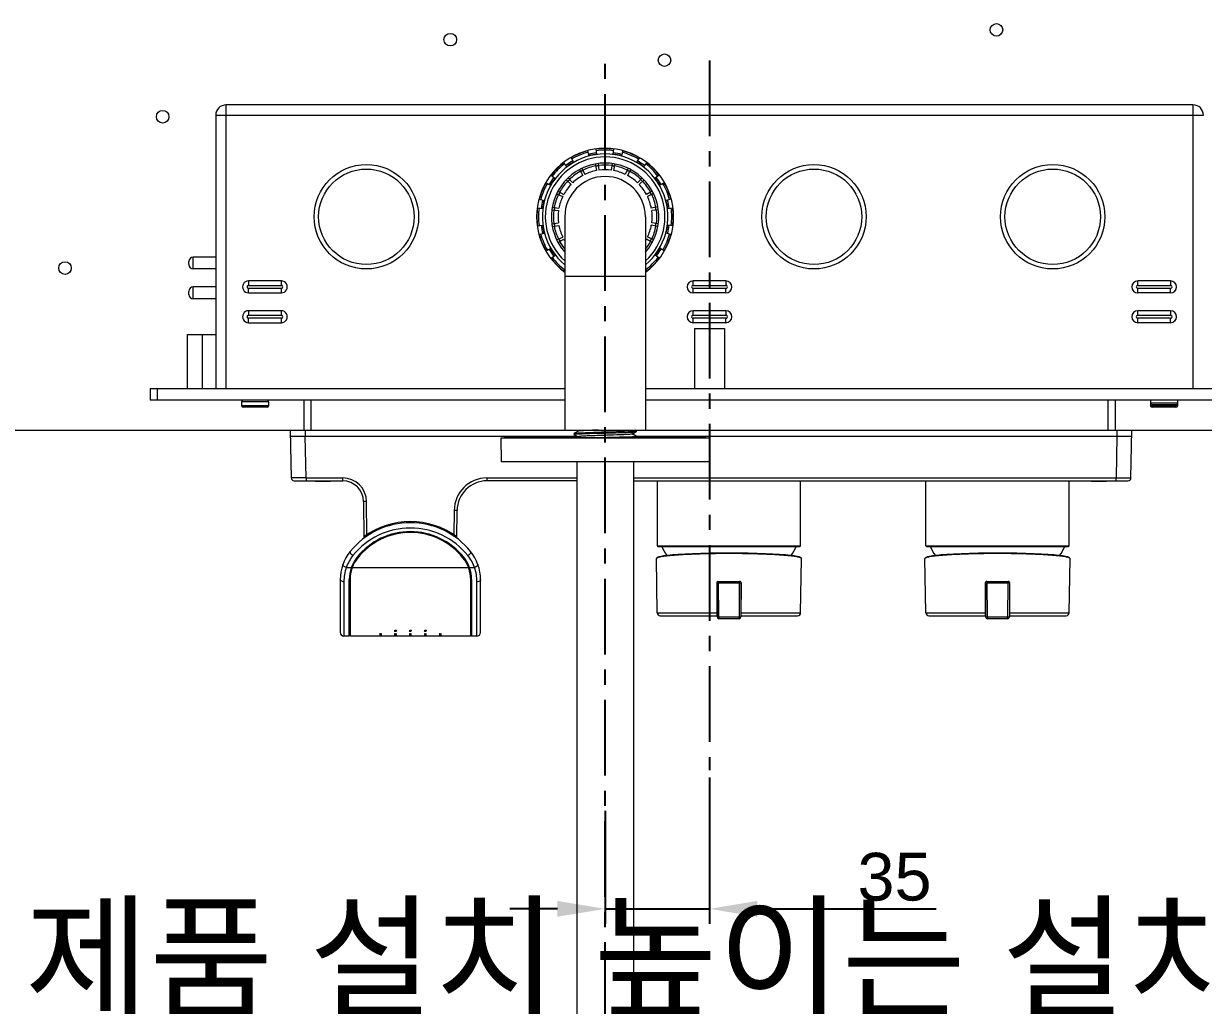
# Model space of a CAD drawing. Header units: millimetres. Extents: x 3895 to 4697, y -1269 to -217.
# Drawn here: x 4113.1 to 4212, y -425.3 to -343 of the extents above; entities that cross this region are included whole.
import ezdxf

# ---------------------------------------------------------------- set-up
doc = ezdxf.new("R2010")
doc.units = ezdxf.units.MM
doc.header["$LTSCALE"] = 0.1
doc.linetypes.add('CENTERX2', pattern=[101.6, 63.5, -12.7, 12.7, -12.7])
doc.layers.get('0').update_dxf_attribs({"lineweight": 15})
doc.layers.add('CENTER', color=1, linetype='CENTERX2')
doc.layers.add('DIM', color=3, linetype='Continuous', lineweight=13)
doc.layers.add('TEXT', color=2, linetype='Continuous', lineweight=18)
doc.styles.get("Standard").update_dxf_attribs({"font": 'arial.ttf'})
doc.dimstyles.new('ISO-25', dxfattribs={"dimtxt": 2.5, "dimasz": 2.5, "dimexe": 1.25, "dimexo": 0.625, "dimtad": 1, "dimlfac": 5, "dimtxsty": 'Standard', "dimcen": 2.5, "dimadec": 0, "dimazin": 0, "dimtfac": 1, "dimtmove": 0, "dimatfit": 3, "dimfxl": 1, "dimarcsym": 0})

# ---------------------------------------------------------------- blocks, each defined once
blk = doc.blocks.new('*D112')
at = {"layer": 'Defpoints', "color": 0, "transparency": 16777216}
for p in [(4170.63, -405.613), (4161.873, -408.389), (4170.63, -417.242)]:
    blk.add_point(p, dxfattribs=at)
at = {"layer": 'DIM', "color": 0, "lineweight": -2, "transparency": 16777216}
for p, q in [((4170.63, -406.238), (4170.63, -418.492)), ((4161.873, -409.014), (4161.873, -418.492)), ((4157.873, -417.242), (4153.873, -417.242)), ((4161.873, -417.242), (4170.63, -417.242)), ((4174.63, -417.242), (4189.642, -417.242))]:
    blk.add_line(p, q, dxfattribs=at)
at = {"layer": 'DIM', "color": 0, "transparency": 16777216}
for points in [[(4157.873, -416.575), (4157.873, -417.908), (4161.873, -417.242)], [(4174.63, -416.575), (4174.63, -417.908), (4170.63, -417.242)]]:
    blk.add_solid(points, dxfattribs=at)
at = {"layer": 'DIM', "color": 0, "transparency": 16777216, "insert": (4186.138, -414.573), "char_height": 4, "attachment_point": 5}
blk.add_mtext('35', dxfattribs=at)

msp = doc.modelspace()

# ---------------------------------------------------------------- linework, layer by layer
at = {"color": 7, "linetype": 'Continuous'}
for p, q in [((4130.0984, -373.5955), (4130.0984, -349.827)), ((4211.1614, -349.827), (4130.0984, -349.827)), ((4211.1614, -349.827), (4211.1614, -373.5955)), ((4129.2227, -350.7027), (4129.2227, -373.5955)), ((4129.2227, -350.7027), (4212.0371, -350.7027)), ((4160.3917, -353.6887), (4160.5014, -354.0977)), ((4161.1804, -353.9624), (4161.125, -353.5426)), ((4162.562, -353.9619), (4162.6171, -353.5421)), ((4163.3505, -353.6877), (4163.241, -354.0967)), ((4158.3918, -354.6759), (4158.6497, -355.0117)), ((4159.0133, -354.2602), (4159.2252, -354.6269)), ((4161.051, -354.7827), (4161.1536, -355.335)), ((4161.2838, -354.7457), (4161.3573, -355.3027)), ((4162.4591, -354.7453), (4162.386, -355.3023)), ((4162.692, -354.7821), (4162.5898, -355.3345)), ((4164.7293, -354.2582), (4164.5177, -354.625)), ((4165.3511, -354.6733), (4165.0934, -355.0094)), ((4157.3371, -355.7314), (4157.6731, -355.989)), ((4158.6061, -356.1113), (4159.0137, -356.4979)), ((4158.7727, -355.9446), (4159.1595, -356.3519)), ((4159.7233, -355.2534), (4159.9916, -355.747)), ((4159.9333, -355.1463), (4160.1753, -355.6533)), ((4163.8099, -355.1449), (4163.5683, -355.652)), ((4164.02, -355.2518), (4163.7521, -355.7456)), ((4164.9711, -355.9423), (4164.5846, -356.35)), ((4165.1379, -356.1089), (4164.7305, -356.4958)), ((4166.4066, -355.7281), (4166.0707, -355.986)), ((4156.9219, -356.3532), (4157.2887, -356.5648)), ((4157.9156, -357.0624), (4158.4094, -357.3303)), ((4165.8291, -357.0596), (4165.3354, -357.3278)), ((4166.8222, -356.3496), (4166.4556, -356.5614)), ((4156.3514, -357.732), (4156.7604, -357.8414)), ((4157.8086, -357.2725), (4158.3158, -357.5142)), ((4165.9361, -357.2696), (4165.4292, -357.5116)), ((4167.3937, -357.728), (4166.9847, -357.8377)), ((4156.2058, -358.4653), (4156.6256, -358.5204)), ((4157.409, -358.6233), (4157.966, -358.6964)), ((4157.4458, -358.3905), (4157.9982, -358.4926)), ((4166.2997, -358.3873), (4165.7474, -358.4898)), ((4166.3367, -358.6201), (4165.7798, -358.6936)), ((4167.12, -358.5166), (4167.5398, -358.4612)), ((4156.2063, -359.9575), (4156.6261, -359.9021)), ((4157.4095, -359.7986), (4157.9664, -359.7251)), ((4157.4464, -360.0314), (4157.9988, -359.9289)), ((4158.4955, -359.2093), (4158.4955, -377.0983)), ((4165.2507, -359.2093), (4165.2507, -377.0983)), ((4166.3003, -360.0282), (4165.7479, -359.926)), ((4166.3371, -359.7954), (4165.7801, -359.7223)), ((4167.1205, -359.8982), (4167.5404, -359.9534)), ((4156.3525, -360.6907), (4156.7614, -360.581)), ((4157.81, -361.1491), (4158.317, -360.9071)), ((4165.9375, -361.1462), (4165.4304, -360.9045)), ((4167.3948, -360.6867), (4166.9857, -360.5773)), ((4156.924, -362.0691), (4157.2906, -361.8572)), ((4157.9171, -361.3591), (4158.4107, -361.0909)), ((4165.8306, -361.3562), (4165.3368, -361.0884)), ((4166.8243, -362.0655), (4166.4575, -361.8539)), ((4126.9709, -363.2125), (4126.9709, -362.9623)), ((4127.3462, -363.5878), (4127.3462, -362.587)), ((4129.2227, -362.587), (4127.3462, -362.587)), ((4157.3396, -362.6906), (4157.6755, -362.4327)), ((4166.4091, -362.6873), (4166.0731, -362.4297)), ((4129.2227, -363.5878), (4127.3462, -363.5878)), ((4158.3951, -363.7454), (4158.4955, -363.6145)), ((4165.3544, -363.7428), (4165.2507, -363.6079)), ((4131.9748, -364.5885), (4131.9748, -364.9638)), ((4134.727, -364.5885), (4131.9748, -364.5885)), ((4131.9748, -364.9638), (4134.727, -364.9638)), ((4134.727, -364.9638), (4134.727, -364.5885)), ((4165.2507, -364.2132), (4158.4955, -364.2132)), ((4169.2538, -364.9638), (4169.2538, -364.5885)), ((4172.006, -364.5885), (4169.2538, -364.5885)), ((4169.2538, -364.9638), (4172.006, -364.9638)), ((4172.006, -364.5885), (4172.006, -364.9638)), ((4206.5328, -364.9638), (4206.5328, -364.5885)), ((4209.285, -364.5885), (4206.5328, -364.5885)), ((4206.5328, -364.9638), (4209.285, -364.9638)), ((4209.285, -364.5885), (4209.285, -364.9638)), ((4126.9709, -365.7144), (4126.9709, -365.4642)), ((4127.3462, -366.0897), (4127.3462, -365.0889)), ((4129.2227, -365.0889), (4127.3462, -365.0889)), ((4131.9748, -365.5893), (4131.9748, -365.214)), ((4134.727, -365.214), (4131.9748, -365.214)), ((4131.9748, -365.5893), (4134.727, -365.5893)), ((4134.727, -365.5893), (4134.727, -365.214)), ((4169.2538, -365.5893), (4169.2538, -365.214)), ((4172.006, -365.214), (4169.2538, -365.214)), ((4172.006, -365.5893), (4169.2538, -365.5893)), ((4172.006, -365.5893), (4172.006, -365.214)), ((4206.5328, -365.5893), (4206.5328, -365.214)), ((4209.285, -365.214), (4206.5328, -365.214)), ((4209.285, -365.5893), (4206.5328, -365.5893)), ((4209.285, -365.5893), (4209.285, -365.214)), ((4129.2227, -366.0897), (4127.3462, -366.0897)), ((4131.9748, -367.0905), (4131.9748, -367.4658)), ((4134.727, -367.0905), (4131.9748, -367.0905)), ((4131.9748, -367.4658), (4134.727, -367.4658)), ((4131.9748, -368.0913), (4131.9748, -367.716)), ((4134.727, -367.716), (4131.9748, -367.716)), ((4134.727, -367.4658), (4134.727, -367.0905)), ((4134.727, -368.0913), (4134.727, -367.716)), ((4169.2538, -367.4658), (4169.2538, -367.0905)), ((4172.006, -367.0905), (4169.2538, -367.0905)), ((4169.2538, -367.4658), (4172.006, -367.4658)), ((4169.2538, -368.0913), (4169.2538, -367.716)), ((4172.006, -367.716), (4169.2538, -367.716)), ((4172.006, -367.0905), (4172.006, -367.4658)), ((4172.006, -368.0913), (4172.006, -367.716)), ((4206.5328, -367.4658), (4206.5328, -367.0905)), ((4209.285, -367.0905), (4206.5328, -367.0905)), ((4206.5328, -367.4658), (4209.285, -367.4658)), ((4206.5328, -368.0913), (4206.5328, -367.716)), ((4209.285, -367.716), (4206.5328, -367.716)), ((4209.285, -367.0905), (4209.285, -367.4658)), ((4209.285, -368.0913), (4209.285, -367.716)), ((4131.9748, -368.0913), (4134.727, -368.0913)), ((4172.006, -368.0913), (4169.2538, -368.0913)), ((4169.3789, -368.5916), (4169.3789, -373.5955)), ((4169.3789, -368.5916), (4171.8809, -368.5916)), ((4171.8809, -368.5916), (4171.8809, -373.5955)), ((4209.285, -368.0913), (4206.5328, -368.0913)), ((4126.8458, -373.5955), (4126.8458, -369.092)), ((4126.8458, -369.092), (4129.2227, -369.092)), ((4128.0968, -369.092), (4128.0968, -373.5955)), ((4123.7184, -373.5955), (4123.7184, -374.5963)), ((4123.7184, -373.5955), (4158.4955, -373.5955)), ((4124.3439, -374.5963), (4124.3439, -373.5955)), ((4165.2507, -373.5955), (4217.5414, -373.5955)), ((4158.4955, -374.5963), (4123.7184, -374.5963)), ((4131.3994, -374.7214), (4131.3994, -375.0494)), ((4133.6511, -374.7214), (4131.3994, -374.7214)), ((4133.6511, -374.7214), (4133.6511, -375.0494)), ((4136.6034, -374.5963), (4136.6034, -377.0983)), ((4137.2289, -377.0983), (4137.2289, -374.5963)), ((4217.5414, -374.5963), (4165.2507, -374.5963)), ((4204.0309, -374.5963), (4204.0309, -377.0983)), ((4204.6564, -377.0983), (4204.6564, -374.5963)), ((4207.6087, -374.5963), (4207.6087, -375.0494)), ((4209.8604, -374.8519), (4207.6087, -374.8519)), ((4209.8604, -374.5963), (4209.8604, -375.0494)), ((4133.6511, -375.0494), (4131.3994, -375.0494)), ((4133.526, -375.1745), (4131.5245, -375.1745)), ((4209.8604, -375.0494), (4207.6087, -375.0494)), ((4209.7353, -374.977), (4207.7338, -374.977)), ((4209.7353, -375.1745), (4207.7338, -375.1745)), ((4135.4775, -377.0983), (4135.5475, -381.1057)), ((4135.4775, -377.0983), (4158.4955, -377.0983)), ((4135.4863, -377.5987), (4159.5109, -377.5987)), ((4136.7283, -377.0983), (4136.7283, -377.5987)), ((4136.7983, -381.1057), (4136.7371, -377.5987)), ((4153.4165, -377.7576), (4153.1163, -377.7624)), ((4153.1163, -377.7624), (4153.1482, -379.764)), ((4170.6299, -377.7624), (4153.1163, -377.7624)), ((4170.3297, -377.7576), (4153.4165, -377.7576)), ((4158.4966, -377.0983), (4206.0325, -377.0983)), ((4159.2741, -377.3855), (4159.2711, -377.3891)), ((4159.2711, -377.3891), (4159.2711, -377.4582)), ((4159.2711, -377.4582), (4159.2711, -377.3891)), ((4159.2711, -377.4582), (4159.345, -377.4408)), ((4159.3665, -377.3321), (4159.2741, -377.3855)), ((4159.345, -377.3717), (4159.2741, -377.3855)), ((4159.2741, -377.4618), (4159.6112, -377.6566)), ((4159.5627, -377.3542), (4159.345, -377.3717)), ((4159.345, -377.4408), (4159.5623, -377.4234)), ((4159.6112, -377.1907), (4159.3665, -377.3321)), ((4159.6112, -377.6485), (4159.4225, -377.7576)), ((4159.4373, -377.0983), (4159.5565, -377.1672)), ((4159.5565, -377.1672), (4159.6112, -377.1988)), ((4161.5603, -377.2834), (4159.5627, -377.3542)), ((4164.1328, -377.6558), (4160.9924, -377.7576)), ((4162.1823, -377.2659), (4161.5603, -377.2834)), ((4164.1327, -377.198), (4162.1823, -377.2659)), ((4164.135, -377.4277), (4164.3912, -377.2796)), ((4164.4721, -377.6145), (4164.135, -377.4196)), ((4164.401, -377.1776), (4164.1832, -377.195)), ((4164.4012, -377.6354), (4164.1839, -377.6528)), ((4164.3563, -377.7576), (4164.3912, -377.7374)), ((4164.4721, -377.1566), (4164.3796, -377.1032)), ((4164.3912, -377.2796), (4164.4721, -377.2328)), ((4164.3912, -377.7374), (4164.4721, -377.6907)), ((4164.4751, -377.1601), (4164.401, -377.1776)), ((4164.4012, -377.2467), (4164.472, -377.2328)), ((4164.4751, -377.618), (4164.4012, -377.6354)), ((4164.4012, -377.7046), (4164.472, -377.6907)), ((4164.4447, -377.5987), (4206.0237, -377.5987)), ((4164.4721, -377.2328), (4164.4751, -377.2293)), ((4164.4721, -377.6907), (4164.4751, -377.6872)), ((4164.4751, -377.1601), (4164.4751, -377.2293)), ((4164.4751, -377.2293), (4164.4751, -377.1601)), ((4164.4751, -377.618), (4164.4751, -377.6872)), ((4164.4751, -377.6872), (4164.4751, -377.618)), ((4170.6299, -377.7624), (4170.3297, -377.7576)), ((4170.6299, -377.7624), (4170.598, -379.764)), ((4204.7729, -377.5987), (4204.7117, -381.1057)), ((4204.7817, -377.0983), (4204.7817, -377.5987)), ((4205.9625, -381.1057), (4206.0325, -377.0983)), ((4170.598, -379.764), (4153.1482, -379.764)), ((4159.4962, -379.764), (4159.4962, -465.6808)), ((4164.2499, -379.764), (4164.2499, -465.6808)), ((4136.7983, -381.1057), (4135.5475, -381.1057)), ((4135.7977, -381.3516), (4139.8711, -381.3516)), ((4136.7983, -381.1057), (4136.7983, -381.3516)), ((4136.7983, -381.1057), (4139.8713, -381.1057)), ((4139.8712, -381.3516), (4139.8712, -381.1057)), ((4151.9684, -381.1057), (4159.4962, -381.1057)), ((4151.9687, -381.1057), (4151.9687, -381.3516)), ((4159.4962, -381.3516), (4151.9688, -381.3516)), ((4164.2499, -381.1057), (4204.7117, -381.1057)), ((4164.2499, -381.3516), (4205.7123, -381.3516)), ((4166.2515, -386.8058), (4166.2515, -381.3516)), ((4178.2608, -386.8058), (4178.2608, -381.3516)), ((4188.769, -386.8058), (4188.769, -381.3516)), ((4200.7784, -386.8058), (4200.7784, -381.3516)), ((4204.7117, -381.3516), (4204.7117, -381.1057)), ((4204.7117, -381.1057), (4205.9625, -381.1057)), ((4141.6225, -383.0877), (4141.6493, -386.166)), ((4141.8726, -383.0898), (4141.6225, -383.0877)), ((4141.897, -385.8795), (4141.8726, -383.0899)), ((4149.2166, -383.834), (4149.1988, -385.8795)), ((4149.4668, -383.8317), (4149.2166, -383.8339)), ((4149.4464, -386.1665), (4149.4668, -383.8317)), ((4141.8987, -385.9906), (4141.8978, -385.879)), ((4141.6578, -387.141), (4141.6587, -387.243)), ((4141.9077, -387.0142), (4141.9069, -386.9204)), ((4149.0407, -386.8058), (4148.918, -386.8058)), ((4166.2515, -386.8058), (4178.2608, -386.8058)), ((4166.3015, -386.8559), (4178.2108, -386.8559)), ((4172.2562, -387.4544), (4172.2562, -387.4036)), ((4188.769, -386.8058), (4200.7784, -386.8058)), ((4188.8191, -386.8559), (4200.7283, -386.8559)), ((4194.7737, -387.4544), (4194.7737, -387.4036)), ((4140.1727, -388.6125), (4140.597, -388.6125)), ((4140.6769, -388.6127), (4150.4189, -388.6139)), ((4150.4988, -388.6138), (4150.9231, -388.6138)), ((4166.2472, -392.4145), (4166.168, -387.8772)), ((4178.2651, -392.4145), (4178.3443, -387.8772)), ((4178.3443, -387.8785), (4178.3443, -387.8772)), ((4188.7647, -392.4145), (4188.6855, -387.8772)), ((4200.7827, -392.4145), (4200.8619, -387.8772)), ((4200.8618, -387.8785), (4200.8619, -387.8772)), ((4139.6682, -389.6311), (4139.6677, -394.0667)), ((4140.4182, -394.367), (4140.4188, -389.6312)), ((4140.4938, -389.6312), (4140.4933, -394.367)), ((4150.6011, -394.3683), (4150.6017, -389.6325)), ((4150.6768, -389.6325), (4150.6762, -394.3683)), ((4151.4268, -394.0681), (4151.4274, -389.6326)), ((4139.9684, -389.8133), (4139.9678, -394.3669)), ((4151.1265, -394.3683), (4151.1271, -389.8147)), ((4171.2304, -389.9082), (4171.2304, -392.6604)), ((4171.2397, -389.9089), (4171.2546, -392.7612)), ((4171.2397, -389.9089), (4171.3899, -389.934)), ((4171.3304, -389.788), (4171.3304, -389.7857)), ((4171.3555, -389.7831), (4173.1569, -389.7831)), ((4171.3648, -389.7831), (4171.3899, -389.934)), ((4171.4047, -392.7612), (4171.3899, -389.934)), ((4173.1224, -389.934), (4171.3899, -389.934)), ((4173.1224, -389.934), (4173.1076, -392.7612)), ((4173.1476, -389.7831), (4173.1224, -389.934)), ((4173.1224, -389.934), (4173.2727, -389.9089)), ((4173.1819, -389.7857), (4173.1819, -389.7882)), ((4173.2727, -389.9089), (4173.2577, -392.7612)), ((4173.282, -392.6604), (4173.282, -389.9082)), ((4193.7479, -389.9082), (4193.7479, -392.6604)), ((4193.7572, -389.9089), (4193.7721, -392.7612)), ((4193.7572, -389.9089), (4193.9074, -389.934)), ((4193.848, -389.788), (4193.848, -389.7857)), ((4193.873, -389.7831), (4195.6744, -389.7831)), ((4193.8823, -389.7831), (4193.9074, -389.934)), ((4193.9222, -392.7612), (4193.9074, -389.934)), ((4195.6399, -389.934), (4193.9074, -389.934)), ((4195.6399, -389.934), (4195.6251, -392.7612)), ((4195.6651, -389.7831), (4195.6399, -389.934)), ((4195.6399, -389.934), (4195.7902, -389.9089)), ((4195.6994, -389.7857), (4195.6994, -389.7882)), ((4195.7902, -389.9089), (4195.7753, -392.7612)), ((4195.7995, -392.6604), (4195.7995, -389.9082)), ((4166.2472, -392.4145), (4171.2528, -392.4146)), ((4166.4974, -392.6604), (4171.2541, -392.6604)), ((4173.2583, -392.6604), (4178.015, -392.6604)), ((4173.2595, -392.4146), (4178.2651, -392.4145)), ((4188.7647, -392.4145), (4193.7703, -392.4146)), ((4189.0149, -392.6604), (4193.7716, -392.6604)), ((4195.7758, -392.6604), (4200.5325, -392.6604)), ((4195.7771, -392.4146), (4200.7827, -392.4145)), ((4171.2546, -392.7612), (4171.4047, -392.7612)), ((4171.4047, -392.7612), (4171.4047, -392.9106)), ((4171.4047, -392.7612), (4173.1076, -392.7612)), ((4173.1076, -392.9106), (4171.4047, -392.9106)), ((4173.1076, -392.9106), (4173.1076, -392.7612)), ((4173.1076, -392.7612), (4173.2577, -392.7612)), ((4193.7721, -392.7612), (4193.9222, -392.7612)), ((4193.9222, -392.7612), (4193.9222, -392.9106)), ((4193.9222, -392.7612), (4195.6251, -392.7612)), ((4195.6251, -392.9106), (4193.9222, -392.9106)), ((4195.6251, -392.9106), (4195.6251, -392.7612)), ((4195.6251, -392.7612), (4195.7753, -392.7612)), ((4140.4182, -394.367), (4139.9678, -394.3669)), ((4145.3665, -394.3676), (4140.4933, -394.367)), ((4142.9962, -394.1929), (4142.9451, -394.2076)), ((4142.9451, -394.2076), (4143.0453, -394.224)), ((4142.9956, -394.3429), (4142.9452, -394.3482)), ((4142.9452, -394.3482), (4143.0452, -394.3535)), ((4143.0452, -394.1904), (4142.9962, -394.1929)), ((4143.1461, -394.2077), (4143.0452, -394.1904)), ((4143.1453, -394.3482), (4143.0452, -394.342)), ((4143.0453, -394.224), (4143.0892, -394.2223)), ((4143.0892, -394.2223), (4143.1461, -394.2077)), ((4143.095, -394.3528), (4143.1453, -394.3482)), ((4144.2515, -393.9003), (4144.1955, -393.9259)), ((4144.2472, -394.193), (4144.1961, -394.2078)), ((4144.1961, -394.2078), (4144.2962, -394.2242)), ((4144.2466, -394.3431), (4144.1962, -394.3483)), ((4144.1962, -394.3483), (4144.2962, -394.3537)), ((4144.2962, -394.1906), (4144.2472, -394.193)), ((4144.2963, -393.897), (4144.2515, -393.9003)), ((4144.397, -394.2078), (4144.2962, -394.1906)), ((4144.2962, -394.2242), (4144.3401, -394.2225)), ((4144.3963, -394.3483), (4144.2962, -394.3422)), ((4144.2963, -393.9539), (4144.3451, -393.9501)), ((4144.3401, -394.2225), (4144.397, -394.2078)), ((4144.3451, -393.9501), (4144.3967, -393.9259)), ((4144.346, -394.353), (4144.3963, -394.3483)), ((4145.4258, -394.3676), (4145.3665, -394.3676)), ((4145.4862, -394.3676), (4145.4258, -394.3676)), ((4145.5025, -393.9005), (4145.4464, -393.9261)), ((4145.4981, -394.1932), (4145.447, -394.2079)), ((4145.447, -394.2079), (4145.5472, -394.2243)), ((4145.4976, -394.3432), (4145.4472, -394.3485)), ((4145.4472, -394.3485), (4145.5472, -394.3538)), ((4145.5472, -394.3676), (4145.4862, -394.3676)), ((4145.5472, -394.1907), (4145.4981, -394.1932)), ((4145.5472, -393.8972), (4145.5025, -393.9005)), ((4145.5472, -393.954), (4145.5961, -393.9503)), ((4145.648, -394.208), (4145.5472, -394.1907)), ((4145.5472, -394.2243), (4145.5911, -394.2226)), ((4145.6472, -394.3485), (4145.5472, -394.3423)), ((4145.6082, -394.3676), (4145.5472, -394.3676)), ((4145.5911, -394.2226), (4145.648, -394.208)), ((4145.5961, -393.9503), (4145.6476, -393.9261)), ((4145.5968, -394.3532), (4145.6472, -394.3485)), ((4145.6686, -394.3676), (4145.6082, -394.3676)), ((4145.7278, -394.3677), (4145.6686, -394.3676)), ((4150.6011, -394.3683), (4145.7278, -394.3677)), ((4146.7535, -393.9006), (4146.6974, -393.9262)), ((4146.7492, -394.1933), (4146.698, -394.2081)), ((4146.698, -394.2081), (4146.7982, -394.2245)), ((4146.7486, -394.3434), (4146.6981, -394.3486)), ((4146.6981, -394.3486), (4146.7982, -394.354)), ((4146.7982, -394.1909), (4146.7492, -394.1933)), ((4146.7982, -393.8973), (4146.7535, -393.9006)), ((4146.7982, -393.9542), (4146.8471, -393.9504)), ((4146.899, -394.2082), (4146.7982, -394.1909)), ((4146.7982, -394.2245), (4146.8421, -394.2228)), ((4146.8982, -394.3487), (4146.7982, -394.3425)), ((4146.8421, -394.2228), (4146.899, -394.2082)), ((4146.8471, -393.9504), (4146.8986, -393.9262)), ((4146.8479, -394.3533), (4146.8982, -394.3487)), ((4148.0002, -394.1935), (4147.949, -394.2082)), ((4147.949, -394.2082), (4148.0492, -394.2246)), ((4147.9996, -394.3435), (4147.9491, -394.3488)), ((4147.9491, -394.3488), (4148.0491, -394.3541)), ((4148.0492, -394.1911), (4148.0002, -394.1935)), ((4148.15, -394.2083), (4148.0492, -394.1911)), ((4148.0492, -394.2246), (4148.093, -394.2229)), ((4148.1492, -394.3488), (4148.0492, -394.3426)), ((4148.093, -394.2229), (4148.15, -394.2083)), ((4148.0989, -394.3535), (4148.1492, -394.3488)), ((4151.1265, -394.3683), (4150.6762, -394.3683))]:
    msp.add_line(p, q, dxfattribs=at)
msp.add_line((4045.2776, -377.0983), (4296.9979, -377.0983))
for points in [[(4172.2562, -387.4036), (4171.4526, -387.4073), (4170.6514, -387.4187), (4169.8956, -387.4371), (4169.1969, -387.4617), (4168.5645, -387.4916), (4168.005, -387.5258), (4167.5224, -387.5635), (4167.1184, -387.6036), (4166.7926, -387.6455), (4166.5427, -387.6882), (4166.3639, -387.7313), (4166.2472, -387.776), (4166.1791, -387.8346), (4166.1681, -387.8785)], [(4178.3443, -387.8785), (4178.3332, -387.8346), (4178.2652, -387.776), (4178.1486, -387.7313), (4177.9698, -387.6882), (4177.72, -387.6455), (4177.3943, -387.6037), (4176.9905, -387.5635), (4176.5081, -387.5259), (4175.9488, -387.4916), (4175.3167, -387.4618), (4174.6183, -387.4372), (4173.8628, -387.4188), (4173.0619, -387.4073), (4172.2562, -387.4036)], [(4194.7737, -387.4036), (4193.9701, -387.4073), (4193.1689, -387.4187), (4192.4131, -387.4371), (4191.7145, -387.4617), (4191.082, -387.4916), (4190.5225, -387.5258), (4190.0399, -387.5635), (4189.6359, -387.6036), (4189.3101, -387.6455), (4189.0603, -387.6882), (4188.8814, -387.7313), (4188.7647, -387.776), (4188.6967, -387.8346), (4188.6856, -387.8785)], [(4200.8618, -387.8785), (4200.8507, -387.8346), (4200.7827, -387.776), (4200.6661, -387.7313), (4200.4873, -387.6882), (4200.2375, -387.6455), (4199.9119, -387.6037), (4199.508, -387.5635), (4199.0256, -387.5259), (4198.4663, -387.4916), (4197.8342, -387.4618), (4197.1358, -387.4372), (4196.3803, -387.4188), (4195.5794, -387.4073), (4194.7737, -387.4036)]]:
    msp.add_lwpolyline(points, dxfattribs=at)
for centre, radius in [((4141.8575, -359.2093), 4.3784), ((4179.3867, -359.2093), 4.3784), ((4199.4023, -359.2093), 4.3784), ((4141.8575, -359.2094), 4.0032), ((4179.3867, -359.2094), 4.0032), ((4199.4023, -359.2094), 4.0032)]:
    msp.add_circle(centre, radius, dxfattribs=at)
for centre, radius, start, end in [((4130.0984, -350.7027), 0.8757, 90, 180), ((4211.1614, -350.7027), 0.8757, 0, 90), ((4161.8731, -359.2093), 5.7413, 306.075753, 233.922509), ((4161.8731, -359.2093), 5.741, 306.078249, 233.920015), ((4161.8731, -359.2093), 5.2661, 310.011709, 230.047549), ((4161.8731, -359.2093), 5.7159, 105.020781, 120.020781), ((4161.8731, -359.2093), 5.5907, 105.020781, 120.020781), ((4161.8731, -359.2093), 5.4177, 97.520781, 105.020781), ((4161.8731, -359.2093), 5.2925, 97.520781, 105.020781), ((4161.8731, -359.2093), 5.7159, 82.520781, 97.520781), ((4161.8731, -359.2093), 5.5907, 82.520781, 97.520781), ((4161.8731, -359.2093), 5.2925, 75.020781, 82.520781), ((4161.8731, -359.2093), 5.4177, 75.020781, 82.520781), ((4161.8731, -359.2093), 5.5907, 60.020781, 75.020781), ((4161.8731, -359.2093), 5.7159, 60.020781, 75.020781), ((4161.8731, -359.2093), 5.0163, 312.375654, 227.542832), ((4161.8731, -359.2093), 5.7159, 127.520781, 142.520781), ((4161.8731, -359.2093), 4.5024, 318.670432, 221.329319), ((4161.8731, -359.2093), 5.5907, 127.520781, 142.520781), ((4161.8731, -359.2093), 5.4177, 120.020781, 127.520781), ((4161.8731, -359.2093), 5.2925, 120.020781, 127.520781), ((4161.8731, -359.2093), 4.3385, 100.520781, 115.520781), ((4161.8731, -359.2093), 4.3159, 97.512241, 100.535177), ((4161.8731, -359.2093), 4.3033, 97.551217, 100.502488), ((4161.8731, -359.2093), 4.3385, 82.520781, 97.520781), ((4161.8731, -359.2093), 4.3159, 79.506254, 82.529164), ((4161.8731, -359.2093), 4.3033, 79.538881, 82.490235), ((4161.8731, -359.2093), 4.3385, 64.520781, 79.520781), ((4161.8731, -359.2093), 5.2925, 52.520781, 60.020781), ((4161.8731, -359.2093), 5.4177, 52.520781, 60.020781), ((4161.8731, -359.2093), 5.5907, 37.520781, 52.520781), ((4161.8731, -359.2093), 5.7159, 37.520781, 52.520781), ((4161.8731, -359.2093), 5.4177, 142.520781, 150.020781), ((4161.8731, -359.2093), 5.2925, 142.520781, 150.020781), ((4161.8731, -359.2093), 3.3776, 0, 180), ((4161.8731, -359.2093), 4.3159, 133.525849, 136.542699), ((4161.8731, -359.2093), 4.3033, 133.505072, 136.536278), ((4161.8731, -359.2093), 4.3385, 118.520781, 133.520781), ((4161.8731, -359.2093), 3.9406, 118.520781, 133.520781), ((4161.8731, -359.2093), 4.3159, 115.518969, 118.539881), ((4161.8731, -359.2093), 4.3033, 115.520782, 118.519205), ((4161.8731, -359.2093), 3.9406, 100.520781, 115.520781), ((4161.8731, -359.2093), 3.9406, 82.520781, 97.520781), ((4161.8731, -359.2093), 3.9406, 64.520781, 79.520781), ((4161.8731, -359.2093), 4.3033, 61.522134, 64.520781), ((4161.8731, -359.2093), 4.3159, 61.501588, 64.522426), ((4161.8731, -359.2093), 3.9406, 46.520781, 61.520781), ((4161.8731, -359.2093), 4.3385, 46.520781, 61.520781), ((4161.8731, -359.2093), 4.3033, 43.505084, 46.536289), ((4161.8731, -359.2093), 4.3159, 43.498823, 46.515549), ((4161.8731, -359.2093), 5.2925, 30.020781, 37.520781), ((4161.8731, -359.2093), 5.4177, 30.020781, 37.520781), ((4161.8731, -359.2093), 5.7159, 150.020781, 165.020781), ((4161.8731, -359.2093), 5.5907, 150.020781, 165.020781), ((4161.8731, -359.2093), 4.3385, 136.520781, 151.520781), ((4161.8731, -359.2093), 3.9406, 136.520781, 151.520781), ((4161.8731, -359.2093), 3.9406, 28.520781, 43.520781), ((4161.8731, -359.2093), 4.3385, 28.520781, 43.520781), ((4161.8731, -359.2093), 5.5907, 15.020781, 30.020781), ((4161.8731, -359.2093), 5.7159, 15.020781, 30.020781), ((4161.8731, -359.2093), 5.4177, 165.020781, 172.520781), ((4161.8731, -359.2093), 5.2925, 165.020781, 172.520781), ((4161.8731, -359.2093), 4.3385, 154.520781, 169.520781), ((4161.8731, -359.2093), 4.3159, 151.532298, 154.498333), ((4161.8731, -359.2093), 4.3033, 151.522131, 154.520783), ((4161.8731, -359.2093), 3.9406, 154.520781, 169.520781), ((4161.8731, -359.2093), 3.9406, 10.520781, 25.520781), ((4161.8731, -359.2093), 4.3033, 25.520779, 28.519208), ((4161.8731, -359.2093), 4.3159, 25.543221, 28.509119), ((4161.8731, -359.2093), 4.3385, 10.520781, 25.520781), ((4161.8731, -359.2093), 5.2925, 7.520781, 15.020781), ((4161.8731, -359.2093), 5.4177, 7.520781, 15.020781), ((4161.8731, -359.2093), 5.7159, 172.520781, 187.520781), ((4161.8731, -359.2093), 5.5907, 172.520781, 187.520781), ((4161.8731, -359.2093), 4.3385, 172.520781, 187.520781), ((4161.8731, -359.2093), 4.3159, 169.537729, 172.498691), ((4161.8731, -359.2093), 4.3033, 169.538905, 172.489775), ((4161.8731, -359.2093), 3.9406, 172.520781, 187.520781), ((4161.8731, -359.2093), 3.9406, 352.520781, 7.520781), ((4161.8731, -359.2093), 4.3033, 7.551706, 10.502465), ((4161.8731, -359.2093), 4.3159, 7.54285, 10.503719), ((4161.8731, -359.2093), 4.3385, 352.520781, 7.520781), ((4161.8731, -359.2093), 5.5907, 352.520781, 7.520781), ((4161.8731, -359.2093), 5.7159, 352.520781, 7.520781), ((4161.8731, -359.2093), 5.4177, 187.520781, 195.020781), ((4161.8731, -359.2093), 5.2925, 187.520781, 195.020781), ((4161.8731, -359.2093), 4.3159, 187.54285, 190.503719), ((4161.8731, -359.2093), 4.3033, 187.551706, 190.502465), ((4161.8731, -359.2093), 4.3385, 190.520781, 205.520781), ((4161.8731, -359.2093), 3.9406, 190.520781, 205.520781), ((4161.8731, -359.2093), 3.9406, 334.520781, 349.520781), ((4161.8731, -359.2093), 4.3385, 334.520781, 349.520781), ((4161.8731, -359.2093), 4.3033, 349.538905, 352.489775), ((4161.8731, -359.2093), 4.3159, 349.537729, 352.498691), ((4161.8731, -359.2093), 5.2925, 345.020781, 352.520781), ((4161.8731, -359.2093), 5.4177, 345.020781, 352.520781), ((4161.8731, -359.2093), 5.7159, 195.020781, 210.020781), ((4161.8731, -359.2093), 5.5907, 195.020781, 210.020781), ((4161.8731, -359.2093), 4.3033, 205.520779, 208.519208), ((4161.8731, -359.2093), 4.3033, 331.522131, 334.520783), ((4161.8731, -359.2093), 5.5907, 330.020781, 345.020781), ((4161.8731, -359.2093), 5.7159, 330.020781, 345.020781), ((4161.8731, -359.2093), 5.4177, 210.020781, 217.520781), ((4161.8731, -359.2093), 5.2925, 210.020781, 217.520781), ((4161.8731, -359.2093), 4.3159, 205.543221, 208.509119), ((4161.8731, -359.2093), 4.3385, 208.520781, 218.85838), ((4161.8731, -359.2093), 3.9406, 208.520781, 210.912006), ((4161.8731, -359.2093), 4.3385, 321.143434, 331.520781), ((4161.8731, -359.2093), 3.9406, 329.088127, 331.520781), ((4161.8731, -359.2093), 4.3159, 331.532298, 334.498333), ((4161.8731, -359.2093), 5.2925, 322.520781, 330.020781), ((4161.8731, -359.2093), 5.4177, 322.520781, 330.020781), ((4127.3462, -362.9623), 0.3753, 90, 180), ((4161.8731, -359.2093), 5.7159, 217.520781, 232.520781), ((4161.8731, -359.2093), 5.5907, 217.520781, 232.520781), ((4161.8731, -359.2093), 5.5907, 307.520781, 322.520781), ((4161.8731, -359.2093), 5.7159, 307.520781, 322.520781), ((4127.3462, -363.2125), 0.3753, 180, 270), ((4131.9748, -365.0889), 0.5004, 89.998112, 270.001888), ((4131.9748, -365.0889), 0.1251, 89.999869, 270.000444), ((4134.727, -365.0889), 0.5004, 269.998127, 90.001873), ((4134.727, -365.0889), 0.1251, 269.999816, 90.000308), ((4169.2538, -365.0889), 0.5004, 90, 270), ((4169.2538, -365.0889), 0.1251, 89.999565, 270.000142), ((4172.006, -365.0889), 0.5004, 270, 90), ((4172.006, -365.0889), 0.1251, 269.999701, 90.000194), ((4206.5328, -365.0889), 0.5004, 90, 270), ((4206.5328, -365.0889), 0.1251, 89.999565, 270.000142), ((4209.285, -365.0889), 0.5004, 270, 90), ((4209.285, -365.0889), 0.1251, 269.999701, 90.000194), ((4127.3462, -365.4642), 0.3753, 90, 180), ((4127.3462, -365.7144), 0.3753, 180, 270), ((4131.9748, -367.5909), 0.5004, 89.998112, 270.001888), ((4131.9748, -367.5909), 0.1251, 89.999869, 270.000444), ((4134.727, -367.5909), 0.5004, 269.998127, 90.001873), ((4134.727, -367.5909), 0.1251, 269.999816, 90.000308), ((4169.2538, -367.5909), 0.5004, 90, 270), ((4169.2538, -367.5909), 0.1251, 89.999565, 270.000142), ((4172.006, -367.5909), 0.5004, 270, 90), ((4172.006, -367.5909), 0.1251, 269.999701, 90.000194), ((4206.5328, -367.5909), 0.5004, 90, 270), ((4206.5328, -367.5909), 0.1251, 89.999565, 270.000142), ((4209.285, -367.5909), 0.5004, 270, 90), ((4209.285, -367.5909), 0.1251, 269.999701, 90.000194), ((4131.5245, -374.7214), 0.1251, 90, 180), ((4133.526, -374.7214), 0.1251, 0, 90), ((4207.7338, -374.8519), 0.1251, 180, 270), ((4209.7353, -374.8519), 0.1251, 270, 0), ((4131.5245, -375.0494), 0.1251, 180, 270), ((4133.526, -375.0494), 0.1251, 270, 0), ((4207.7338, -375.0494), 0.1251, 180, 270), ((4209.7353, -375.0494), 0.1251, 270, 0), ((4160.2655, -388.9872), 11.5852, 93.226767, 93.479836), ((4163.4794, -365.61), 11.6064, 273.226522, 273.476334), ((4163.4807, -366.0906), 11.5836, 273.226799, 273.480076), ((4135.7977, -381.1014), 0.2502, 181.000121, 269.996901), ((4138.2297, -346.1024), 35.2742, 267.963517, 272.036483), ((4139.8712, -383.1029), 1.7514, 0.498276, 90), ((4139.8711, -383.1073), 2.0016, 0.497972, 89.994156), ((4151.9687, -383.8579), 2.7522, 90.005583, 179.502753), ((4151.9687, -383.8535), 2.5019, 89.996717, 179.503246), ((4203.2803, -346.1024), 35.2742, 267.963517, 272.036483), ((4205.7123, -381.1014), 0.2502, 270.00339, 359.00084), ((4145.5479, -391.3388), 6.5676, 53.576235, 126.423765), ((4145.5476, -391.3424), 6.4821, 38.803435, 141.182197), ((4145.5475, -391.4934), 6.1822, 38.803396, 141.182341), ((4145.5476, -391.3424), 5.7315, 38.803583, 141.182706), ((4145.5476, -391.3424), 5.6565, 38.803583, 141.182717), ((4145.5479, -388.786), 3.2776, 111.996952, 117.937825), ((4145.5481, -388.8075), 3.2999, 112.693018, 114.459583), ((4145.5479, -388.786), 3.1274, 78.677135, 99.503105), ((4145.5467, -388.8112), 3.3037, 67.168611, 68.090766), ((4145.5479, -388.786), 3.2776, 61.905316, 67.138501), ((4145.5492, -388.8055), 3.2974, 65.419697, 67.168915), ((4142.1581, -386.1725), 0.3002, 123.244849, 125.661858), ((4145.5536, -388.7725), 3.4345, 123.892178, 129.250924), ((4145.5511, -388.8139), 3.3069, 114.688198, 117.735765), ((4145.5496, -388.8108), 3.3035, 114.459306, 114.687698), ((4145.5514, -388.8003), 3.2918, 62.028431, 65.417897), ((4145.5826, -388.7206), 3.3691, 51.001942, 56.059794), ((4148.9383, -386.1734), 0.3002, 52.302169, 56.728533), ((4143.4211, -389.6316), 3.7529, 141.182227, 179.992886), ((4143.4419, -389.7943), 3.4762, 141.247083, 160.125201), ((4143.4211, -389.6316), 3.0023, 141.182154, 179.993833), ((4147.6744, -389.6321), 3.0023, 359.992868, 38.803583), ((4147.6536, -389.7948), 3.4762, 19.860555, 38.738674), ((4147.6744, -389.6321), 3.7529, 359.992828, 38.803378), ((4166.3015, -386.8058), 0.05, 180, 270), ((4172.2632, -384.1498), 6.2629, 205.599756, 213.631267), ((4172.2661, -475.0438), 87.5895, 90.006469, 90.579699), ((4172.2463, -475.0421), 87.5878, 89.420323, 89.993548), ((4172.2492, -384.1498), 6.2629, 326.367347, 334.400259), ((4178.2108, -386.8058), 0.05, 270, 0), ((4188.8191, -386.8058), 0.05, 180, 270), ((4194.7807, -384.1498), 6.2629, 205.599756, 213.631267), ((4194.7836, -475.0438), 87.5895, 90.006469, 90.579699), ((4194.7638, -475.0421), 87.5878, 89.420323, 89.993548), ((4194.7667, -384.1498), 6.2629, 326.367347, 334.400259), ((4200.7283, -386.8058), 0.05, 270, 0), ((4143.5829, -389.8105), 3.6145, 160.64271, 180.043965), ((4143.4211, -389.6316), 2.9273, 141.182154, 179.992868), ((4147.6744, -389.6321), 2.9273, 359.992864, 38.802496), ((4147.5193, -389.8099), 3.6078, 359.923661, 19.361256), ((4171.3555, -389.9082), 0.1251, 90, 180), ((4171.3648, -389.9082), 0.1251, 90.00035, 180.293701), ((4173.1476, -389.9082), 0.1251, 359.70122, 90.000766), ((4173.1569, -389.9082), 0.1251, 0, 90), ((4193.873, -389.9082), 0.1251, 90, 180), ((4193.8823, -389.9082), 0.1251, 90.00035, 180.293701), ((4195.6651, -389.9082), 0.1251, 359.70122, 90.000766), ((4195.6744, -389.9082), 0.1251, 0, 90), ((4166.4974, -392.4102), 0.2502, 181, 270), ((4178.015, -392.4102), 0.2502, 270, 359), ((4189.0149, -392.4102), 0.2502, 181, 270), ((4200.5325, -392.4102), 0.2502, 270, 359), ((4171.4047, -392.7605), 0.1501, 180.299995, 270), ((4173.1076, -392.7605), 0.1501, 270, 359.700005), ((4193.9222, -392.7605), 0.1501, 180.3, 270), ((4195.6251, -392.7605), 0.1501, 270, 359.700005), ((4139.9679, -394.0667), 0.3002, 179.992868, 269.992895), ((4143.0455, -395.69), 1.348, 90.013422, 92.123119), ((4143.0458, -392.5781), 1.7754, 269.983366, 271.588662), ((4144.2965, -395.6903), 1.3481, 90.012183, 92.121904), ((4144.2969, -392.5882), 1.7655, 269.976565, 271.591237), ((4145.5475, -395.6907), 1.3484, 90.011834, 92.119835), ((4145.5479, -392.5869), 1.7669, 269.976459, 271.584713), ((4146.7984, -395.6909), 1.3485, 90.010833, 92.119606), ((4146.7989, -392.5886), 1.7654, 269.976306, 271.590922), ((4148.0494, -395.6912), 1.3486, 90.008695, 92.117506), ((4148.0497, -392.5787), 1.7755, 269.983252, 271.587796), ((4151.1266, -394.0681), 0.3002, 269.99283, 359.992868)]:
    msp.add_arc(centre, radius, start, end, dxfattribs=at)
for points, knots in [([(4161.3185, -377.0983), (4161.0995, -377.1055), (4160.7031, -377.1221), (4160.1798, -377.1333), (4159.8388, -377.1735), (4159.6556, -377.165), (4159.6112, -377.1907)], [0, 0, 0, 0, 0.384273, 0.6980391, 0.910159, 1, 1, 1, 1]), ([(4164.1349, -377.4277), (4164.116, -377.4387), (4164.0432, -377.4425), (4163.9048, -377.4596), (4163.6895, -377.4701), (4163.1478, -377.4975), (4162.2549, -377.5262), (4161.2705, -377.5554), (4160.5172, -377.5863), (4160.0807, -377.598), (4159.7985, -377.6312), (4159.6481, -377.6273), (4159.6112, -377.6485)], [0, 0, 0, 0, 0.0144808, 0.0461318, 0.093958, 0.1562658, 0.4058486, 0.6849882, 0.8078531, 0.9060766, 0.9718244, 1, 1, 1, 1]), ([(4159.6134, -377.4204), (4160.4867, -377.3711), (4161.8237, -377.3529), (4163.4186, -377.293), (4164.1422, -377.2774), (4164.4012, -377.2467)], [0, 0, 0, 0, 0.5476911, 0.8366527, 1, 1, 1, 1]), ([(4163.3509, -377.7576), (4163.4719, -377.7535), (4163.8221, -377.7391), (4164.1734, -377.7316), (4164.4012, -377.7046)], [0, 0, 0, 0, 0.3455403, 1, 1, 1, 1]), ([(4140.4971, -387.2791), (4140.4636, -387.3207), (4140.552, -387.4924), (4140.6536, -387.5718), (4140.731, -387.6183)], [0, 0, 0, 0, 0.3714996, 1, 1, 1, 1]), ([(4150.5991, -387.2803), (4150.6325, -387.3219), (4150.5441, -387.4936), (4150.4425, -387.573), (4150.3651, -387.6195)], [0, 0, 0, 0, 0.3715085, 1, 1, 1, 1]), ([(4171.3799, -387.4589), (4171.0279, -387.4624), (4170.3445, -387.4736), (4169.3608, -387.5028), (4168.4691, -387.5434), (4167.6981, -387.5935), (4167.0704, -387.6518), (4166.6089, -387.7132), (4166.3286, -387.775), (4166.2012, -387.8262), (4166.168, -387.8618), (4166.168, -387.8767)], [0, 0, 0, 0, 0.2006826, 0.3897154, 0.561123, 0.7095367, 0.8303695, 0.9199978, 0.9760681, 0.9915088, 1, 1, 1, 1]), ([(4178.3443, -387.8767), (4178.3443, -387.8618), (4178.3112, -387.8262), (4178.1837, -387.775), (4177.9035, -387.7132), (4177.4419, -387.6518), (4176.8142, -387.5935), (4176.0433, -387.5434), (4175.1516, -387.5028), (4174.1679, -387.4736), (4173.4844, -387.4624), (4173.1324, -387.4589)], [0, 0, 0, 0, 0.0084911, 0.0239317, 0.0800019, 0.1696302, 0.290463, 0.4388768, 0.6102846, 0.7993174, 1, 1, 1, 1]), ([(4193.8974, -387.4589), (4193.5454, -387.4624), (4192.862, -387.4736), (4191.8783, -387.5028), (4190.9866, -387.5434), (4190.2156, -387.5935), (4189.5879, -387.6518), (4189.1264, -387.7132), (4188.8461, -387.775), (4188.7187, -387.8262), (4188.6855, -387.8618), (4188.6855, -387.8767)], [0, 0, 0, 0, 0.2006826, 0.3897154, 0.561123, 0.7095367, 0.8303695, 0.9199978, 0.9760681, 0.9915088, 1, 1, 1, 1]), ([(4200.8619, -387.8767), (4200.8618, -387.8618), (4200.8287, -387.8262), (4200.7012, -387.775), (4200.421, -387.7132), (4199.9594, -387.6518), (4199.3318, -387.5935), (4198.5608, -387.5434), (4197.6691, -387.5028), (4196.6854, -387.4736), (4196.0019, -387.4624), (4195.65, -387.4589)], [0, 0, 0, 0, 0.0084911, 0.0239317, 0.0800019, 0.1696302, 0.290463, 0.4388768, 0.6102846, 0.7993174, 1, 1, 1, 1]), ([(4140.1727, -388.6125), (4140.131, -388.6013), (4140.0191, -388.5608), (4139.8607, -388.4418), (4139.8903, -388.3597)], [0, 0, 0, 0, 0.3310699, 1, 1, 1, 1]), ([(4151.2056, -388.3611), (4151.2131, -388.3821), (4151.1985, -388.4605), (4151.0882, -388.5507), (4150.9845, -388.5973), (4150.9231, -388.6138)], [0, 0, 0, 0, 0.1646635, 0.5306039, 1, 1, 1, 1]), ([(4139.9684, -389.8133), (4139.9298, -389.8133), (4139.8138, -389.804), (4139.6682, -389.7146), (4139.6682, -389.6311)], [0, 0, 0, 0, 0.3160813, 1, 1, 1, 1]), ([(4151.4274, -389.6326), (4151.4274, -389.657), (4151.3796, -389.7808), (4151.2269, -389.8147), (4151.1271, -389.8147)], [0, 0, 0, 0, 0.1968253, 1, 1, 1, 1]), ([(4144.1955, -393.9259), (4144.1961, -393.9382), (4144.244, -393.9495), (4144.273, -393.9539), (4144.2963, -393.9539)], [0, 0, 0, 0, 0.3456493, 1, 1, 1, 1]), ([(4144.3967, -393.9259), (4144.3967, -393.914), (4144.3493, -393.8999), (4144.3201, -393.897), (4144.2963, -393.897)], [0, 0, 0, 0, 0.3328661, 1, 1, 1, 1]), ([(4145.4464, -393.9261), (4145.4471, -393.9384), (4145.495, -393.9496), (4145.524, -393.954), (4145.5472, -393.954)], [0, 0, 0, 0, 0.3456548, 1, 1, 1, 1]), ([(4145.6476, -393.9261), (4145.6477, -393.9142), (4145.6003, -393.9001), (4145.5711, -393.8972), (4145.5472, -393.8972)], [0, 0, 0, 0, 0.3328641, 1, 1, 1, 1]), ([(4146.6974, -393.9262), (4146.698, -393.9385), (4146.7459, -393.9498), (4146.7749, -393.9542), (4146.7982, -393.9542)], [0, 0, 0, 0, 0.3456652, 1, 1, 1, 1]), ([(4146.8986, -393.9262), (4146.8986, -393.9144), (4146.8513, -393.9002), (4146.8221, -393.8973), (4146.7982, -393.8973)], [0, 0, 0, 0, 0.3328598, 1, 1, 1, 1])]:
    msp.add_open_spline(points, degree=3, knots=knots, dxfattribs=at)
for points in [[(4166.168, -387.8767), (4166.168, -387.8769), (4166.168, -387.877), (4166.168, -387.8772)], [(4178.3443, -387.8772), (4178.3443, -387.877), (4178.3443, -387.8769), (4178.3443, -387.8767)], [(4188.6855, -387.8767), (4188.6855, -387.8769), (4188.6855, -387.877), (4188.6855, -387.8772)], [(4200.8619, -387.8772), (4200.8619, -387.877), (4200.8619, -387.8769), (4200.8619, -387.8767)]]:
    msp.add_open_spline(points, degree=3, dxfattribs=at)
at = {"layer": 'CENTER'}
for p, q in [((4161.8731, -507.667), (4161.8731, -345.7494)), ((4170.6299, -346.0937), (4170.6299, -405.6132))]:
    msp.add_line(p, q, dxfattribs=at)
at = {"layer": 'TEXT', "color": 2}
for centre in [(4194.6849, -343.5376), (4148.8901, -344.3578), (4166.8511, -346.0755), (4124.7781, -350.8225), (4116.5903, -363.5139)]:
    msp.add_circle(centre, 0.527, dxfattribs=at)

# ---------------------------------------------------------------- texts
at = {"layer": 'DIM', "insert": (4294.8391, -440.1865), "char_height": 8.294062, "attachment_point": 9}
msp.add_mtext('{\\fGulim|b0|i0|c129|p50;제품 설치 높이는 설치 환경을 고려하여 \\P조정 및 설치 하시기 바랍니다}', dxfattribs=at)

# ---------------------------------------------------------------- dimensions: what is measured, and where the dimension line sits
at = {"layer": 'DIM'}
dim = msp.add_linear_dim(base=(4170.6299, -417.2418), p1=(4161.8731, -408.3887), p2=(4170.6299, -405.6132), text='35', dimstyle='ISO-25', override={"dimtxt": 4, "dimasz": 4, "dimlfac": 4, "dimfxl": 1.25}, dxfattribs=at)
dim.commit()
dim.dimension.update_dxf_attribs({"geometry": '*D112', "text_midpoint": (4186.1383, -417.2418), "dimtype": 160})

doc.saveas('drawing.dxf')
